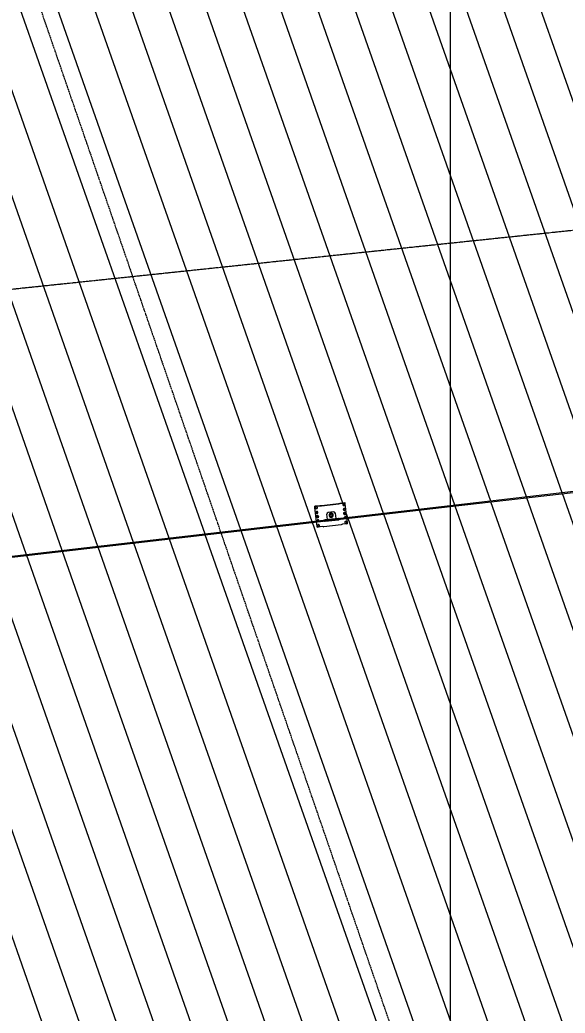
# Model space of a CAD drawing. Header units: millimetres. Extents: x -2479188 to -2300024, y 3874558 to 4053369.
# Drawn here: x -2347627 to -2342448, y 3971974 to 3981412 of the extents above; entities that cross this region are included whole.
import ezdxf

# ---------------------------------------------------------------- set-up
doc = ezdxf.new("R2010")
doc.units = ezdxf.units.MM
doc.linetypes.add('Grid Line', pattern=[21, 12, -3, 3, -3])
for name, color, linetype, lineweight in [('A-ANNO-DIMS', 211, 'Continuous', 5), ('A-ANNO-DIMS-200', 211, 'Continuous', 5), ('A-DETL', 90, 'Continuous', 18), ('A-ROOF-PATT', 132, 'Continuous', 5), ('Q-SPCQ', 91, 'Continuous', 5), ('S-GRID', 1, 'Continuous', 5)]:
    doc.layers.add(name, color=color, linetype=linetype, lineweight=lineweight)
doc.styles.add('Arial', font='arial.ttf', dxfattribs={"height": 500})
doc.dimstyles.new('2_5-Diagonal-_deg_-Decimal_O', dxfattribs={"dimscale": 304.8, "dimtxt": 510.1297, "dimasz": 0.984252, "dimexe": 0.656168, "dimexo": 0.0625, "dimgap": 0.984252, "dimtad": 1, "dimdec": 0, "dimzin": 0, "dimdsep": 46, "dimtxsty": 'Arial', "dimblk1": 'OBLIQUE', "dimblk2": 'OBLIQUE', "dimsah": 1, "dimcen": 0.09, "dimdle": 0.656168, "dimazin": 0, "dimtfac": 1, "dimtdec": 4, "dimtix": 1, "dimtmove": 0, "dimatfit": 3, "dimfxl": 3.28084, "dimfxlon": 1, "dimtvp": 1, "dimtfill": 1, "dimtolj": 1, "dimtzin": 0, "dimlwd": 15, "dimlwe": 15, "dimarcsym": 2})

# ---------------------------------------------------------------- blocks, each defined once
blk = doc.blocks.new('Static Line_Sayfa_Metal Deck_Pan Mount - Up to 15 _ pitch - Max 2 Users-1848369-GA - Part A 6m')
at = {"layer": 'Q-SPCQ'}
for p, q in [((-2339817, 3977225.8), (-2343541, 3976795.1)), ((-2343541, 3976787), (-2339817, 3977217.7)), ((-2344763.2, 3976794.5), (-2344598.6, 3976813.5)), ((-2344600.1, 3976813.4), (-2344761.7, 3976794.8)), ((-2344587.6, 3976817.4), (-2344599.2, 3976813.6)), ((-2344597.6, 3976813.7), (-2344586, 3976817.5)), ((-2344537.8, 3976823.4), (-2344587.5, 3976817.6)), ((-2344587.4, 3976817.5), (-2344537.8, 3976823.2)), ((-2344547.7, 3976822.1), (-2344586.7, 3976817.6)), ((-2344585.1, 3976817.7), (-2344547.7, 3976822)), ((-2344542.5, 3976810.2), (-2344542.5, 3976810.2)), ((-2344537.8, 3976823.2), (-2344537.8, 3976823.4)), ((-2344536.6, 3976813.2), (-2344537.8, 3976823.2)), ((-2344537.1, 3976815.4), (-2344537.1, 3976815.5)), ((-2344521.3, 3976680.4), (-2344536.6, 3976813.2)), ((-2343541, 3976795.1), (-2379056, 3972687.5)), ((-2379055.1, 3972679.6), (-2343541, 3976787)), ((-2344776.2, 3976795.8), (-2344825.9, 3976790.1)), ((-2344825.8, 3976789.9), (-2344776.2, 3976795.7)), ((-2344824.7, 3976779.9), (-2344825.8, 3976789.9)), ((-2344809.3, 3976646.2), (-2344824.6, 3976779.9)), ((-2344817.8, 3976774.4), (-2344817.7, 3976774.3)), ((-2344776.9, 3976795.6), (-2344815.9, 3976791.1)), ((-2344815.9, 3976791), (-2344778.4, 3976795.3)), ((-2344812.5, 3976729), (-2344812.5, 3976729)), ((-2344800.7, 3976780.3), (-2344800.8, 3976780.4)), ((-2344795.5, 3976734.9), (-2344795.5, 3976735)), ((-2344777.5, 3976795.4), (-2344764.2, 3976794.4)), ((-2344776.2, 3976795.7), (-2344776.2, 3976795.8)), ((-2344762.7, 3976794.7), (-2344776, 3976795.6)), ((-2344648.1, 3976737.4), (-2344697.7, 3976731.7)), ((-2344648, 3976737.3), (-2344697.7, 3976731.5)), ((-2344632.2, 3976727.4), (-2344632.2, 3976727.5)), ((-2344631.4, 3976724.1), (-2344625.8, 3976675)), ((-2344559.5, 3976804.3), (-2344559.5, 3976804.2)), ((-2344554.3, 3976758.9), (-2344554.2, 3976758.8)), ((-2344541.9, 3976728), (-2344546.4, 3976724.6)), ((-2344546.4, 3976724.6), (-2344545.7, 3976719)), ((-2344541.8, 3976727.7), (-2344546.3, 3976724.3)), ((-2344546.3, 3976724.3), (-2344545.6, 3976718.7)), ((-2344545.6, 3976718.7), (-2344540.5, 3976716.5)), ((-2344536.7, 3976725.7), (-2344541.9, 3976728)), ((-2344541.8, 3976727.7), (-2344541.9, 3976728)), ((-2344536.7, 3976725.4), (-2344541.8, 3976727.7)), ((-2344540.5, 3976716.5), (-2344536, 3976719.8)), ((-2344537.3, 3976764.8), (-2344537.3, 3976764.9)), ((-2344536, 3976719.8), (-2344536.7, 3976725.4)), ((-2344804.1, 3976601.3), (-2344808.9, 3976642.7)), ((-2344804.6, 3976694.7), (-2344800.1, 3976698.1)), ((-2344804, 3976689.1), (-2344804.6, 3976694.7)), ((-2344800, 3976697.9), (-2344804.5, 3976694.4)), ((-2344804.5, 3976694.4), (-2344803.9, 3976688.9)), ((-2344803.9, 3976688.9), (-2344798.8, 3976686.6)), ((-2344803.4, 3976649.6), (-2344803.2, 3976649.2)), ((-2344803.4, 3976649.6), (-2344803.4, 3976649.6)), ((-2344800, 3976697.9), (-2344800.1, 3976698.1)), ((-2344800.1, 3976698.1), (-2344795, 3976695.8)), ((-2344794.9, 3976695.5), (-2344800, 3976697.9)), ((-2344798.8, 3976686.6), (-2344794.3, 3976690)), ((-2344794.3, 3976690), (-2344794.9, 3976695.5)), ((-2344786.4, 3976655.6), (-2344786.4, 3976655.6)), ((-2344729.5, 3976659.9), (-2344733.7, 3976658.4)), ((-2344732.5, 3976648), (-2344728.1, 3976647.5)), ((-2344727.3, 3976660.4), (-2344729.5, 3976659.9)), ((-2344725.8, 3976647.5), (-2344728.1, 3976647.5)), ((-2344601.3, 3976675), (-2344727.3, 3976660.4)), ((-2344725.8, 3976647.5), (-2344599.8, 3976662.1)), ((-2344705.2, 3976665.8), (-2344710.9, 3976714.9)), ((-2344688.2, 3976698), (-2344688.1, 3976697.9)), ((-2344680.5, 3976700.6), (-2344680.3, 3976700.2)), ((-2344678.4, 3976700.8), (-2344678.3, 3976700.7)), ((-2344660, 3976707.2), (-2344660.1, 3976707.2)), ((-2344658.2, 3976708), (-2344658.3, 3976708.4)), ((-2344650.6, 3976711.1), (-2344650.7, 3976711.2)), ((-2344601.3, 3976675), (-2344599, 3976675)), ((-2344599.8, 3976662.1), (-2344597.6, 3976662.6)), ((-2344594.6, 3976674.4), (-2344599, 3976675)), ((-2344597.6, 3976662.6), (-2344593.4, 3976664.1)), ((-2344524.8, 3976623.5), (-2344562.3, 3976619.2)), ((-2344545.1, 3976679.5), (-2344545, 3976679.1)), ((-2344545.1, 3976679.5), (-2344545.1, 3976679.5)), ((-2344539.9, 3976634.1), (-2344539.9, 3976634.1)), ((-2344528.1, 3976685.4), (-2344528.2, 3976685.5)), ((-2344514.9, 3976624.8), (-2344524.1, 3976623.7)), ((-2344522.9, 3976640), (-2344522.9, 3976640.1)), ((-2344516, 3976634.6), (-2344520.8, 3976676)), ((-2344514.9, 3976624.8), (-2344516.1, 3976634.6)), ((-2344803, 3976591.5), (-2344804.1, 3976601.3)), ((-2344803.6, 3976599.2), (-2344803.6, 3976599.1)), ((-2344793.8, 3976592.5), (-2344803, 3976591.5)), ((-2344798.2, 3976604.3), (-2344798.2, 3976604.2)), ((-2344755.6, 3976596.9), (-2344793, 3976592.5)), ((-2344781.2, 3976610.2), (-2344781.2, 3976610.2)), ((-2344741.4, 3976596), (-2344754.6, 3976596.9)), ((-2344575.7, 3976615.1), (-2344740.4, 3976596)), ((-2344563.2, 3976619.1), (-2344574.8, 3976615.2))]:
    blk.add_line(p, q, dxfattribs=at)
at = {"layer": 'Q-SPCQ', "flags": 128}
for points in [[(-2344549.9, 3976798.3), (-2344549.6, 3976798.3), (-2344549.2, 3976798.4), (-2344548.9, 3976798.4), (-2344548.5, 3976798.5), (-2344548.2, 3976798.6), (-2344547.9, 3976798.8), (-2344547.5, 3976798.9), (-2344547.2, 3976799), (-2344546.9, 3976799.2), (-2344546.5, 3976799.4), (-2344546.2, 3976799.5), (-2344545.9, 3976799.7), (-2344545.6, 3976799.9), (-2344545.4, 3976800.2), (-2344545.1, 3976800.4), (-2344544.8, 3976800.6), (-2344544.6, 3976800.9), (-2344544.3, 3976801.2), (-2344544.1, 3976801.4), (-2344543.8, 3976801.7), (-2344543.6, 3976802), (-2344543.4, 3976802.3), (-2344543.2, 3976802.6), (-2344543.1, 3976802.9), (-2344542.9, 3976803.2), (-2344542.7, 3976803.6), (-2344542.6, 3976803.9), (-2344542.5, 3976804.2), (-2344542.4, 3976804.6), (-2344542.3, 3976804.9), (-2344542.2, 3976805.3), (-2344542.1, 3976805.6), (-2344542.1, 3976806), (-2344542, 3976806.3), (-2344542, 3976806.7), (-2344542, 3976807), (-2344542, 3976807.4), (-2344542, 3976807.8), (-2344542, 3976808.1), (-2344542.1, 3976808.5), (-2344542.1, 3976808.8), (-2344542.2, 3976809.2), (-2344542.3, 3976809.5), (-2344542.4, 3976809.9), (-2344542.5, 3976810.2)], [(-2344817.7, 3976774.3), (-2344817.6, 3976774), (-2344817.5, 3976773.7), (-2344817.3, 3976773.3), (-2344817.1, 3976773), (-2344817, 3976772.7), (-2344816.8, 3976772.4), (-2344816.6, 3976772.1), (-2344816.4, 3976771.8), (-2344816.1, 3976771.5), (-2344815.9, 3976771.3), (-2344815.6, 3976771), (-2344815.4, 3976770.8), (-2344815.1, 3976770.5), (-2344814.8, 3976770.3), (-2344814.6, 3976770.1), (-2344814.3, 3976769.9), (-2344814, 3976769.7), (-2344813.7, 3976769.5), (-2344813.3, 3976769.3), (-2344813, 3976769.2), (-2344812.7, 3976769), (-2344812.3, 3976768.9), (-2344812, 3976768.8), (-2344811.7, 3976768.7), (-2344811.3, 3976768.6), (-2344811, 3976768.5), (-2344810.6, 3976768.4), (-2344810.3, 3976768.4), (-2344809.9, 3976768.4), (-2344809.5, 3976768.3), (-2344809.2, 3976768.3), (-2344808.8, 3976768.3), (-2344808.5, 3976768.4), (-2344808.2, 3976768.4)], [(-2344812.5, 3976729), (-2344812.4, 3976728.6), (-2344812.2, 3976728.3), (-2344812.1, 3976728), (-2344811.9, 3976727.6), (-2344811.7, 3976727.3), (-2344811.6, 3976727), (-2344811.4, 3976726.7), (-2344811.1, 3976726.4), (-2344810.9, 3976726.2), (-2344810.7, 3976725.9), (-2344810.4, 3976725.6), (-2344810.2, 3976725.4), (-2344809.9, 3976725.1), (-2344809.6, 3976724.9), (-2344809.3, 3976724.7), (-2344809, 3976724.5), (-2344808.7, 3976724.3), (-2344808.4, 3976724.1), (-2344808.1, 3976723.9), (-2344807.8, 3976723.8), (-2344807.5, 3976723.6), (-2344807.1, 3976723.5), (-2344806.8, 3976723.4), (-2344806.4, 3976723.3), (-2344806.1, 3976723.2), (-2344805.7, 3976723.1), (-2344805.4, 3976723.1), (-2344805, 3976723), (-2344804.7, 3976723), (-2344804.3, 3976723), (-2344804, 3976722.9), (-2344803.6, 3976723), (-2344803.2, 3976723), (-2344803, 3976723)], [(-2344808.2, 3976768.4), (-2344807.9, 3976768.4), (-2344807.5, 3976768.5), (-2344807.1, 3976768.6), (-2344806.8, 3976768.7), (-2344806.5, 3976768.8), (-2344806.1, 3976768.9), (-2344805.8, 3976769), (-2344805.5, 3976769.2), (-2344805.1, 3976769.3), (-2344804.8, 3976769.5), (-2344804.5, 3976769.7), (-2344804.2, 3976769.9), (-2344803.9, 3976770.1), (-2344803.6, 3976770.3), (-2344803.3, 3976770.5), (-2344803.1, 3976770.8), (-2344802.8, 3976771), (-2344802.6, 3976771.3), (-2344802.3, 3976771.6), (-2344802.1, 3976771.8), (-2344801.9, 3976772.1), (-2344801.7, 3976772.4), (-2344801.5, 3976772.7), (-2344801.3, 3976773), (-2344801.2, 3976773.4), (-2344801, 3976773.7), (-2344800.9, 3976774), (-2344800.7, 3976774.4), (-2344800.6, 3976774.7), (-2344800.5, 3976775), (-2344800.4, 3976775.4), (-2344800.4, 3976775.7), (-2344800.3, 3976776.1), (-2344800.3, 3976776.5), (-2344800.3, 3976776.8), (-2344800.2, 3976777.2), (-2344800.2, 3976777.5), (-2344800.3, 3976777.9), (-2344800.3, 3976778.3), (-2344800.3, 3976778.6), (-2344800.4, 3976779), (-2344800.5, 3976779.3), (-2344800.6, 3976779.7), (-2344800.7, 3976780), (-2344800.7, 3976780.3)], [(-2344803, 3976723), (-2344802.6, 3976723.1), (-2344802.3, 3976723.1), (-2344801.9, 3976723.2), (-2344801.6, 3976723.3), (-2344801.2, 3976723.4), (-2344800.9, 3976723.5), (-2344800.6, 3976723.6), (-2344800.2, 3976723.8), (-2344799.9, 3976723.9), (-2344799.6, 3976724.1), (-2344799.3, 3976724.3), (-2344799, 3976724.5), (-2344798.7, 3976724.7), (-2344798.4, 3976724.9), (-2344798.1, 3976725.1), (-2344797.9, 3976725.4), (-2344797.6, 3976725.6), (-2344797.4, 3976725.9), (-2344797.1, 3976726.2), (-2344796.9, 3976726.5), (-2344796.7, 3976726.7), (-2344796.5, 3976727), (-2344796.3, 3976727.3), (-2344796.1, 3976727.7), (-2344795.9, 3976728), (-2344795.8, 3976728.3), (-2344795.6, 3976728.6), (-2344795.5, 3976729), (-2344795.4, 3976729.3), (-2344795.3, 3976729.7), (-2344795.2, 3976730), (-2344795.2, 3976730.4), (-2344795.1, 3976730.7), (-2344795.1, 3976731.1), (-2344795, 3976731.4), (-2344795, 3976731.8), (-2344795, 3976732.2), (-2344795, 3976732.5), (-2344795.1, 3976732.9), (-2344795.1, 3976733.2), (-2344795.2, 3976733.6), (-2344795.2, 3976733.9), (-2344795.3, 3976734.3), (-2344795.4, 3976734.6), (-2344795.5, 3976734.9)], [(-2344559.5, 3976804.2), (-2344559.3, 3976803.9), (-2344559.2, 3976803.5), (-2344559.1, 3976803.2), (-2344558.9, 3976802.9), (-2344558.7, 3976802.6), (-2344558.5, 3976802.3), (-2344558.3, 3976802), (-2344558.1, 3976801.7), (-2344557.9, 3976801.4), (-2344557.6, 3976801.1), (-2344557.4, 3976800.9), (-2344557.1, 3976800.6), (-2344556.9, 3976800.4), (-2344556.6, 3976800.2), (-2344556.3, 3976799.9), (-2344556, 3976799.7), (-2344555.7, 3976799.5), (-2344555.4, 3976799.4), (-2344555.1, 3976799.2), (-2344554.8, 3976799), (-2344554.4, 3976798.9), (-2344554.1, 3976798.7), (-2344553.7, 3976798.6), (-2344553.4, 3976798.5), (-2344553.1, 3976798.4), (-2344552.7, 3976798.4), (-2344552.3, 3976798.3), (-2344552, 3976798.3), (-2344551.6, 3976798.2), (-2344551.3, 3976798.2), (-2344550.9, 3976798.2), (-2344550.6, 3976798.2), (-2344550.2, 3976798.2), (-2344549.9, 3976798.3)], [(-2344554.2, 3976758.8), (-2344554.1, 3976758.5), (-2344554, 3976758.2), (-2344553.8, 3976757.8), (-2344553.7, 3976757.5), (-2344553.5, 3976757.2), (-2344553.3, 3976756.9), (-2344553.1, 3976756.6), (-2344552.9, 3976756.3), (-2344552.7, 3976756), (-2344552.4, 3976755.8), (-2344552.2, 3976755.5), (-2344551.9, 3976755.2), (-2344551.6, 3976755), (-2344551.4, 3976754.8), (-2344551.1, 3976754.6), (-2344550.8, 3976754.3), (-2344550.5, 3976754.2), (-2344550.2, 3976754), (-2344549.9, 3976753.8), (-2344549.5, 3976753.6), (-2344549.2, 3976753.5), (-2344548.9, 3976753.4), (-2344548.5, 3976753.3), (-2344548.2, 3976753.1), (-2344547.8, 3976753.1), (-2344547.5, 3976753), (-2344547.1, 3976752.9), (-2344546.8, 3976752.9), (-2344546.4, 3976752.8), (-2344546.1, 3976752.8), (-2344545.7, 3976752.8), (-2344545.3, 3976752.8), (-2344545, 3976752.9), (-2344544.7, 3976752.9)], [(-2344544.7, 3976752.9), (-2344544.4, 3976752.9), (-2344544, 3976753), (-2344543.7, 3976753.1), (-2344543.3, 3976753.2), (-2344543, 3976753.3), (-2344542.6, 3976753.4), (-2344542.3, 3976753.5), (-2344542, 3976753.7), (-2344541.6, 3976753.8), (-2344541.3, 3976754), (-2344541, 3976754.2), (-2344540.7, 3976754.4), (-2344540.4, 3976754.6), (-2344540.1, 3976754.8), (-2344539.9, 3976755), (-2344539.6, 3976755.3), (-2344539.3, 3976755.5), (-2344539.1, 3976755.8), (-2344538.9, 3976756), (-2344538.6, 3976756.3), (-2344538.4, 3976756.6), (-2344538.2, 3976756.9), (-2344538, 3976757.2), (-2344537.8, 3976757.5), (-2344537.7, 3976757.8), (-2344537.5, 3976758.2), (-2344537.4, 3976758.5), (-2344537.3, 3976758.8), (-2344537.1, 3976759.2), (-2344537.1, 3976759.5), (-2344537, 3976759.9), (-2344536.9, 3976760.2), (-2344536.8, 3976760.6), (-2344536.8, 3976760.9), (-2344536.8, 3976761.3), (-2344536.8, 3976761.7), (-2344536.8, 3976762), (-2344536.8, 3976762.4), (-2344536.8, 3976762.7), (-2344536.9, 3976763.1), (-2344536.9, 3976763.5), (-2344537, 3976763.8), (-2344537.1, 3976764.2), (-2344537.2, 3976764.5), (-2344537.3, 3976764.8)], [(-2344786, 3976651), (-2344786, 3976651.3), (-2344785.9, 3976651.7), (-2344785.9, 3976652.1), (-2344785.9, 3976652.4), (-2344785.9, 3976652.8), (-2344785.9, 3976653.1), (-2344785.9, 3976653.5), (-2344786, 3976653.9), (-2344786, 3976654.2), (-2344786.1, 3976654.6), (-2344786.2, 3976654.9), (-2344786.3, 3976655.3), (-2344786.4, 3976655.6)], [(-2344680.3, 3976700.2), (-2344680.2, 3976699.8), (-2344680, 3976699.4), (-2344679.8, 3976698.9), (-2344679.6, 3976698.5), (-2344679.3, 3976698.1), (-2344679.1, 3976697.7), (-2344678.8, 3976697.3), (-2344678.5, 3976696.9), (-2344678.2, 3976696.6), (-2344677.9, 3976696.2), (-2344677.6, 3976695.9), (-2344677.3, 3976695.6), (-2344676.9, 3976695.2), (-2344676.6, 3976694.9), (-2344676.2, 3976694.7), (-2344675.8, 3976694.4), (-2344675.4, 3976694.1), (-2344675, 3976693.9), (-2344674.6, 3976693.7), (-2344674.2, 3976693.5), (-2344673.7, 3976693.3), (-2344673.3, 3976693.1), (-2344672.9, 3976693), (-2344672.4, 3976692.8), (-2344672, 3976692.7), (-2344671.5, 3976692.6), (-2344671, 3976692.5), (-2344670.6, 3976692.5), (-2344670.1, 3976692.4), (-2344669.6, 3976692.4), (-2344669.2, 3976692.4), (-2344668.7, 3976692.4), (-2344668.2, 3976692.4), (-2344667.9, 3976692.5)], [(-2344678.3, 3976700.7), (-2344678.2, 3976700.4), (-2344678.1, 3976700), (-2344677.9, 3976699.7), (-2344677.7, 3976699.3), (-2344677.5, 3976699), (-2344677.3, 3976698.7), (-2344677.1, 3976698.3), (-2344676.9, 3976698), (-2344676.6, 3976697.7), (-2344676.4, 3976697.4), (-2344676.1, 3976697.2), (-2344675.8, 3976696.9), (-2344675.5, 3976696.6), (-2344675.2, 3976696.4), (-2344674.9, 3976696.1), (-2344674.6, 3976695.9), (-2344674.3, 3976695.7), (-2344673.9, 3976695.5), (-2344673.6, 3976695.3), (-2344673.2, 3976695.2), (-2344672.9, 3976695), (-2344672.5, 3976694.9), (-2344672.2, 3976694.7), (-2344671.8, 3976694.6), (-2344671.4, 3976694.5), (-2344671, 3976694.4), (-2344670.7, 3976694.4), (-2344670.3, 3976694.3), (-2344669.9, 3976694.3), (-2344669.5, 3976694.3), (-2344669.1, 3976694.3), (-2344668.7, 3976694.3), (-2344668.3, 3976694.3), (-2344668.1, 3976694.3)], [(-2344668.1, 3976694.3), (-2344667.7, 3976694.4), (-2344667.3, 3976694.4), (-2344666.9, 3976694.5), (-2344666.6, 3976694.6), (-2344666.2, 3976694.7), (-2344665.8, 3976694.9), (-2344665.5, 3976695), (-2344665.1, 3976695.2), (-2344664.8, 3976695.3), (-2344664.4, 3976695.5), (-2344664.1, 3976695.7), (-2344663.8, 3976695.9), (-2344663.4, 3976696.1), (-2344663.1, 3976696.4), (-2344662.8, 3976696.6), (-2344662.5, 3976696.9), (-2344662.3, 3976697.2), (-2344662, 3976697.4), (-2344661.7, 3976697.7), (-2344661.5, 3976698), (-2344661.3, 3976698.4), (-2344661.1, 3976698.7), (-2344660.9, 3976699), (-2344660.7, 3976699.3), (-2344660.5, 3976699.7), (-2344660.3, 3976700), (-2344660.2, 3976700.4), (-2344660, 3976700.8), (-2344659.9, 3976701.1), (-2344659.8, 3976701.5), (-2344659.7, 3976701.9), (-2344659.6, 3976702.3), (-2344659.6, 3976702.6), (-2344659.5, 3976703), (-2344659.5, 3976703.4), (-2344659.5, 3976703.8), (-2344659.5, 3976704.2), (-2344659.5, 3976704.6), (-2344659.5, 3976705), (-2344659.6, 3976705.4), (-2344659.7, 3976705.7), (-2344659.7, 3976706.1), (-2344659.8, 3976706.5), (-2344659.9, 3976706.9), (-2344660, 3976707.2)], [(-2344667.9, 3976692.5), (-2344667.4, 3976692.5), (-2344667, 3976692.6), (-2344666.5, 3976692.7), (-2344666.1, 3976692.8), (-2344665.6, 3976693), (-2344665.2, 3976693.1), (-2344664.7, 3976693.3), (-2344664.3, 3976693.5), (-2344663.9, 3976693.7), (-2344663.5, 3976693.9), (-2344663.1, 3976694.1), (-2344662.7, 3976694.4), (-2344662.3, 3976694.7), (-2344661.9, 3976695), (-2344661.5, 3976695.3), (-2344661.2, 3976695.6), (-2344660.9, 3976695.9), (-2344660.5, 3976696.2), (-2344660.2, 3976696.6), (-2344659.9, 3976697), (-2344659.7, 3976697.3), (-2344659.4, 3976697.7), (-2344659.1, 3976698.1), (-2344658.9, 3976698.5), (-2344658.7, 3976699), (-2344658.5, 3976699.4), (-2344658.3, 3976699.8), (-2344658.2, 3976700.3), (-2344658, 3976700.7), (-2344657.9, 3976701.2), (-2344657.8, 3976701.6), (-2344657.7, 3976702.1), (-2344657.6, 3976702.5), (-2344657.5, 3976703), (-2344657.5, 3976703.5), (-2344657.5, 3976703.9), (-2344657.5, 3976704.4), (-2344657.5, 3976704.9), (-2344657.6, 3976705.3), (-2344657.6, 3976705.8), (-2344657.7, 3976706.3), (-2344657.8, 3976706.7), (-2344657.9, 3976707.2), (-2344658, 3976707.6), (-2344658.2, 3976708)], [(-2344539.9, 3976634.1), (-2344539.8, 3976633.7), (-2344539.6, 3976633.4), (-2344539.5, 3976633.1), (-2344539.3, 3976632.8), (-2344539.1, 3976632.4), (-2344538.9, 3976632.1), (-2344538.7, 3976631.8), (-2344538.5, 3976631.6), (-2344538.3, 3976631.3), (-2344538.1, 3976631), (-2344537.8, 3976630.7), (-2344537.6, 3976630.5), (-2344537.3, 3976630.3), (-2344537, 3976630), (-2344536.7, 3976629.8), (-2344536.4, 3976629.6), (-2344536.1, 3976629.4), (-2344535.8, 3976629.2), (-2344535.5, 3976629), (-2344535.2, 3976628.9), (-2344534.8, 3976628.7), (-2344534.5, 3976628.6), (-2344534.2, 3976628.5), (-2344533.8, 3976628.4), (-2344533.5, 3976628.3), (-2344533.1, 3976628.2), (-2344532.8, 3976628.2), (-2344532.4, 3976628.1), (-2344532.1, 3976628.1), (-2344531.7, 3976628.1), (-2344531.3, 3976628.1), (-2344531, 3976628.1), (-2344530.6, 3976628.1), (-2344530.4, 3976628.1)], [(-2344530.4, 3976628.1), (-2344530, 3976628.2), (-2344529.7, 3976628.2), (-2344529.3, 3976628.3), (-2344529, 3976628.4), (-2344528.6, 3976628.5), (-2344528.3, 3976628.6), (-2344527.9, 3976628.8), (-2344527.6, 3976628.9), (-2344527.3, 3976629.1), (-2344527, 3976629.2), (-2344526.7, 3976629.4), (-2344526.4, 3976629.6), (-2344526.1, 3976629.8), (-2344525.8, 3976630), (-2344525.5, 3976630.3), (-2344525.2, 3976630.5), (-2344525, 3976630.8), (-2344524.7, 3976631), (-2344524.5, 3976631.3), (-2344524.3, 3976631.6), (-2344524.1, 3976631.9), (-2344523.9, 3976632.2), (-2344523.7, 3976632.5), (-2344523.5, 3976632.8), (-2344523.3, 3976633.1), (-2344523.2, 3976633.4), (-2344523, 3976633.8), (-2344522.9, 3976634.1), (-2344522.8, 3976634.4), (-2344522.7, 3976634.8), (-2344522.6, 3976635.1), (-2344522.5, 3976635.5), (-2344522.5, 3976635.8), (-2344522.4, 3976636.2), (-2344522.4, 3976636.6), (-2344522.4, 3976636.9), (-2344522.4, 3976637.3), (-2344522.4, 3976637.6), (-2344522.5, 3976638), (-2344522.5, 3976638.3), (-2344522.6, 3976638.7), (-2344522.6, 3976639.1), (-2344522.7, 3976639.4), (-2344522.8, 3976639.8), (-2344522.9, 3976640)], [(-2344527.8, 3976680.9), (-2344527.7, 3976681.2), (-2344527.7, 3976681.6), (-2344527.6, 3976681.9), (-2344527.6, 3976682.3), (-2344527.6, 3976682.7), (-2344527.6, 3976683), (-2344527.7, 3976683.4), (-2344527.7, 3976683.7), (-2344527.8, 3976684.1), (-2344527.8, 3976684.4), (-2344527.9, 3976684.8), (-2344528, 3976685.1), (-2344528.1, 3976685.4)], [(-2344798.2, 3976604.2), (-2344798, 3976603.9), (-2344797.9, 3976603.5), (-2344797.7, 3976603.2), (-2344797.6, 3976602.9), (-2344797.4, 3976602.6), (-2344797.2, 3976602.3), (-2344797, 3976602), (-2344796.8, 3976601.7), (-2344796.6, 3976601.4), (-2344796.3, 3976601.1), (-2344796.1, 3976600.9), (-2344795.8, 3976600.6), (-2344795.5, 3976600.4), (-2344795.3, 3976600.2), (-2344795, 3976599.9), (-2344794.7, 3976599.7), (-2344794.4, 3976599.5), (-2344794.1, 3976599.3), (-2344793.8, 3976599.2), (-2344793.4, 3976599), (-2344793.1, 3976598.9), (-2344792.8, 3976598.7), (-2344792.4, 3976598.6), (-2344792.1, 3976598.5), (-2344791.7, 3976598.4), (-2344791.4, 3976598.4), (-2344791, 3976598.3), (-2344790.7, 3976598.3), (-2344790.3, 3976598.2), (-2344790, 3976598.2), (-2344789.6, 3976598.2), (-2344789.2, 3976598.2), (-2344788.9, 3976598.2), (-2344788.6, 3976598.3)], [(-2344788.6, 3976598.3), (-2344788.3, 3976598.3), (-2344787.9, 3976598.4), (-2344787.6, 3976598.4), (-2344787.2, 3976598.5), (-2344786.9, 3976598.6), (-2344786.5, 3976598.8), (-2344786.2, 3976598.9), (-2344785.9, 3976599), (-2344785.6, 3976599.2), (-2344785.2, 3976599.4), (-2344784.9, 3976599.5), (-2344784.6, 3976599.7), (-2344784.3, 3976599.9), (-2344784, 3976600.2), (-2344783.8, 3976600.4), (-2344783.5, 3976600.6), (-2344783.2, 3976600.9), (-2344783, 3976601.2), (-2344782.8, 3976601.4), (-2344782.5, 3976601.7), (-2344782.3, 3976602), (-2344782.1, 3976602.3), (-2344781.9, 3976602.6), (-2344781.8, 3976602.9), (-2344781.6, 3976603.2), (-2344781.4, 3976603.6), (-2344781.3, 3976603.9), (-2344781.2, 3976604.2), (-2344781.1, 3976604.6), (-2344781, 3976604.9), (-2344780.9, 3976605.3), (-2344780.8, 3976605.6), (-2344780.7, 3976606), (-2344780.7, 3976606.3), (-2344780.7, 3976606.7), (-2344780.7, 3976607), (-2344780.7, 3976607.4), (-2344780.7, 3976607.8), (-2344780.7, 3976608.1), (-2344780.8, 3976608.5), (-2344780.8, 3976608.8), (-2344780.9, 3976609.2), (-2344781, 3976609.5), (-2344781.1, 3976609.9), (-2344781.2, 3976610.2)]]:
    blk.add_lwpolyline(points, dxfattribs=at)
at = {"layer": 'Q-SPCQ'}
for centre, major_axis, ratio, start_param, end_param in [((-2344600.1, 3976813.5), (0.993, 0.114), 0.051038, 4.723987, 6.042624), ((-2344598.6, 3976813.6), (0.993, 0.114), 0.051038, 4.723987, 6.042624), ((-2344586.6, 3976817.5), (0.993, 0.114), 0.051038, 1.582394, 1.802167), ((-2344585.1, 3976817.6), (0.993, 0.114), 0.051038, 1.582394, 2.901031), ((-2344551, 3976807.3), (8.49, 2.98), 0.99863, 1.347635, 3.44203), ((-2344551, 3976807.3), (8.49, 2.98), 0.99863, 5.536425, 7.63082), ((-2344546.6, 3976812.2), (9.43, 3.32), 0.99863, 0.038638, 1.347635), ((-2344546.5, 3976812.1), (9.43, 3.32), 0.99863, 6.060024, 7.63082), ((-2344814.7, 3976781.1), (9.43, 3.32), 0.99863, 1.347635, 2.918431), ((-2344814.7, 3976781), (9.43, 3.32), 0.99863, 1.347635, 2.918431), ((-2344809.3, 3976777.4), (8.49, 2.98), 0.99863, 1.347635, 3.141593), ((-2344809.3, 3976777.4), (8.49, 2.98), 0.99863, 3.502719, 4.489228), ((-2344804, 3976732), (8.49, 2.98), 0.99863, 1.347635, 3.141593), ((-2344804, 3976732), (8.49, 2.98), 0.99863, 3.502719, 4.489228), ((-2344809.3, 3976777.4), (8.49, 2.98), 0.99863, 0.300437, 1.347635), ((-2344809.3, 3976777.4), (8.49, 2.98), 0.99863, 4.489228, 5.408181), ((-2344804, 3976732), (8.49, 2.98), 0.99863, 0.300437, 1.347635), ((-2344804, 3976732), (8.49, 2.98), 0.99863, 4.489228, 5.408181), ((-2344809.3, 3976777.4), (8.49, 2.98), 0.99863, 5.536425, 6.283185), ((-2344804, 3976732), (8.49, 2.98), 0.99863, 5.536425, 6.283185), ((-2344778.4, 3976795.2), (0.993, 0.114), 0.051038, 0.263758, 1.582394), ((-2344776.9, 3976795.5), (0.993, 0.114), 0.051038, 0.263758, 1.582394), ((-2344763.2, 3976794.5), (0.993, 0.114), 0.051038, 3.40535, 4.723987), ((-2344761.7, 3976794.8), (0.993, 0.114), 0.051038, 3.40535, 4.723987), ((-2344696, 3976716.8), (14.2, 5), 0.99863, 1.347635, 2.918431), ((-2344696, 3976716.6), (14.2, 5), 0.99863, 1.347635, 2.918431), ((-2344669.4, 3976704.6), (18.8, 6.6), 0.99863, 1.347635, 3.70383), ((-2344669.4, 3976704.5), (18.8, 6.6), 0.99863, 1.347635, 4.489228), ((-2344669.4, 3976704.5), (11.1, 3.9), 0.99863, 1.347635, 4.489228), ((-2344669.4, 3976704.6), (18.8, 6.6), 0.99863, 6.060024, 7.63082), ((-2344669.4, 3976704.5), (18.8, 6.6), 0.99863, 4.489228, 7.63082), ((-2344669.4, 3976704.5), (11.1, 3.9), 0.99863, 4.489228, 7.63082), ((-2344646.4, 3976722.5), (14.2, 5), 0.99863, 0.038638, 1.347635), ((-2344646.3, 3976722.4), (14.2, 5), 0.99863, 6.060024, 7.63082), ((-2344646.4, 3976722.5), (14.2, 5), 0.99863, 6.060024, 6.283185), ((-2344551, 3976807.3), (8.49, 2.98), 0.99863, 3.541054, 4.489228), ((-2344545.8, 3976761.9), (8.49, 2.98), 0.99863, 1.347635, 3.44203), ((-2344541.2, 3976722.2), (10.4, 3.6), 0.99863, 1.347635, 4.489228), ((-2344545.8, 3976761.9), (8.49, 2.98), 0.99863, 3.541054, 4.489228), ((-2344551, 3976807.3), (8.49, 2.98), 0.99863, 4.489228, 5.459951), ((-2344545.8, 3976761.9), (8.49, 2.98), 0.99863, 5.536425, 7.63082), ((-2344545.8, 3976761.9), (8.49, 2.98), 0.99863, 4.489228, 5.408181), ((-2344541.2, 3976722.2), (10.4, 3.6), 0.99863, 4.489228, 7.63082), ((-2344799.5, 3976692.3), (10.4, 3.6), 0.99863, 1.347635, 4.489228), ((-2344794.9, 3976652.6), (8.49, 2.98), 0.99863, 1.347635, 3.44203), ((-2344799.5, 3976692.3), (10.4, 3.6), 0.99863, 4.489228, 7.63082), ((-2344794.9, 3976652.6), (8.49, 2.98), 0.99863, 5.607338, 7.63082), ((-2344733.1, 3976653.2), (-0.6, 5.18), 0.011583, 0.002734, 1.148216), ((-2344733.1, 3976653.2), (-0.6, 5.18), 0.011583, 4.675347, 6.283185), ((-2344733.1, 3976653.2), (-0.6, 5.18), 0.011583, 3.141593, 4.661325), ((-2344733.1, 3976653.2), (-0.6, 5.18), 0.011583, 1.972865, 3.138859), ((-2344705.1, 3976665.6), (-0.46, 3.97), 0.011583, 1.519733, 2.56693), ((-2344625.7, 3976674.8), (-0.46, 3.97), 0.011583, 1.519733, 2.56693), ((-2344594, 3976669.3), (-0.6, 5.18), 0.011583, 4.675347, 6.280452), ((-2344594, 3976669.3), (-0.6, 5.18), 0.011583, 0, 0.472535), ((-2344594, 3976669.3), (-0.6, 5.18), 0.011583, 3.144326, 4.661325), ((-2344594, 3976669.3), (-0.6, 5.18), 0.011583, 1.973333, 3.141593), ((-2344536.6, 3976682.5), (8.49, 2.98), 0.99863, 1.347635, 3.141593), ((-2344531.4, 3976637.1), (8.49, 2.98), 0.99863, 1.347635, 3.141593), ((-2344531.4, 3976637.1), (8.49, 2.98), 0.99863, 3.502719, 4.489228), ((-2344536.6, 3976682.5), (8.49, 2.98), 0.99863, 0.300437, 1.347635), ((-2344531.4, 3976637.1), (8.49, 2.98), 0.99863, 0.300437, 1.347635), ((-2344531.4, 3976637.1), (8.49, 2.98), 0.99863, 4.489228, 5.408181), ((-2344536.6, 3976682.5), (8.49, 2.98), 0.99863, 5.606027, 6.283185), ((-2344526, 3976633.5), (9.43, 3.32), 0.99863, 4.489228, 6.060024), ((-2344531.4, 3976637.1), (8.49, 2.98), 0.99863, 5.536425, 6.283185), ((-2344526, 3976633.6), (9.43, 3.32), 0.99863, 4.751027, 6.060024), ((-2344794.2, 3976602.5), (9.43, 3.32), 0.99863, 2.918431, 4.489228), ((-2344789.7, 3976607.3), (8.49, 2.98), 0.99863, 1.347635, 3.44203), ((-2344794.2, 3976602.6), (9.43, 3.32), 0.99863, 3.965629, 4.227428), ((-2344789.7, 3976607.3), (8.49, 2.98), 0.99863, 3.502719, 4.489228), ((-2344789.7, 3976607.3), (8.49, 2.98), 0.99863, 5.536425, 7.63082), ((-2344789.7, 3976607.3), (8.49, 2.98), 0.99863, 4.489228, 5.459951), ((-2344755.6, 3976596.8), (0.993, 0.114), 0.051038, 0.263758, 1.582394), ((-2344740.4, 3976596.1), (0.993, 0.114), 0.051038, 3.40535, 4.723987), ((-2344575.7, 3976615.1), (0.993, 0.114), 0.051038, 4.723987, 6.042624), ((-2344562.2, 3976619.2), (0.993, 0.114), 0.051038, 1.582394, 2.901031)]:
    blk.add_ellipse(centre, major_axis=major_axis, ratio=ratio, start_param=start_param, end_param=end_param, dxfattribs=at)
for points in [[(-2344545.7, 3976719), (-2344545.8, 3976719.9), (-2344546, 3976721.7), (-2344546.2, 3976723.6), (-2344546.3, 3976724.5)], [(-2344541.9, 3976728), (-2344541, 3976727.6), (-2344539.3, 3976726.8), (-2344537.6, 3976726), (-2344536.7, 3976725.6)], [(-2344804.6, 3976694.7), (-2344804.5, 3976693.7), (-2344804.3, 3976691.9), (-2344804.1, 3976690), (-2344804, 3976689.1)], [(-2344795, 3976695.8), (-2344795.8, 3976696.2), (-2344797.6, 3976696.9), (-2344799.3, 3976697.7), (-2344800.1, 3976698.1)]]:
    blk.add_open_spline(points, degree=3, dxfattribs=at)
blk = doc.blocks.new('DIMBLOCK1-GA - Part A 6m')
at = {"layer": 'A-ANNO-DIMS-200', "lineweight": 15}
for p, q in [((-2349275, 4050158.5), (-2349545.1, 4051121.4)), ((-2349275, 4050158.5), (-2349171.1, 4050343.4)), ((-2349275, 4050158.5), (-2349378.9, 4049973.6)), ((-2349275, 4050158.5), (-2349275, 4050158.5)), ((-2349275, 4050158.5), (-2349221, 4049965.9)), ((-2359400.9, 4046998.1), (-2359726.5, 4047943.6)), ((-2359400.9, 4046998.1), (-2359307.9, 4047188.7)), ((-2359400.9, 4046998.1), (-2359493.9, 4046807.4)), ((-2359400.9, 4046998.1), (-2359335.8, 4046809))]:
    blk.add_line(p, q, dxfattribs=at)
for start, end in [(105.604575, 109.06324), (105.667407, 109.000407)]:
    blk.add_arc((-2300023.8, 3874558.4), 182376.2, start, end, dxfattribs=at)
at = {"layer": 'A-ANNO-DIMS-200', "color": 0, "lineweight": 15, "insert": (-2355422.9, 4049314.8), "char_height": 500, "width": 1958.898, "attachment_point": 1, "rotation": 17.33391, "line_spacing_factor": 0.941778, "style": 'Arial', "bg_fill": 3, "box_fill_scale": 1.25, "bg_fill_color": 256, "bg_fill_true_color": 13158600, "bg_fill_transparency": 0}
blk.add_mtext('3.33°', dxfattribs=at)
blk = doc.blocks.new('_Oblique')
at = {"color": 0, "linetype": 'ByBlock', "lineweight": -2}
blk.add_line((-0.5, -0.5), (0.5, 0.5), dxfattribs=at)

msp = doc.modelspace()

# ---------------------------------------------------------------- hatches: boundary and pattern name
at = {"layer": 'A-ROOF-PATT'}
h = msp.add_hatch(dxfattribs=at)
h.set_pattern_fill('FP_1', color=256, style=0, pattern_type=2)
h.set_pattern_definition([(109.367, (-4018.33, 11431.97), (-314.1568, -110.428734), [])])
h.paths.add_polyline_path([(-2379210.5, 3972669.7), (-2379200.7, 3972672.3), (-2379210.5, 3972757), (-2379210.5, 3972672.3)])
h.paths.add_polyline_path([(-2395153, 3967433.9), (-2339817, 3967433.9), (-2339817, 3977217.7), (-2344520.5, 3976673.7), (-2344516, 3976624.7), (-2344563.3, 3976619.1), (-2344575, 3976616.9), (-2344575.7, 3976615.1), (-2344741.4, 3976596.7), (-2344741.4, 3976596), (-2344777.5, 3976594.3), (-2344803.1, 3976592.7), (-2344808.6, 3976640.4), (-2350252.4, 3976010.8), (-2350247.9, 3975961.7), (-2350295.1, 3975956.1), (-2350306.8, 3975954), (-2350307.6, 3975952.2), (-2350473.2, 3975933.8), (-2350473.2, 3975933), (-2350509.3, 3975931.4), (-2350535, 3975929.8), (-2350540.5, 3975977.5), (-2355984.2, 3975347.9), (-2355979.7, 3975298.8), (-2356026.9, 3975293.2), (-2356038.6, 3975291), (-2356039.4, 3975289.2), (-2356205, 3975270.8), (-2356206.1, 3975270.2), (-2356227.8, 3975270), (-2356266.8, 3975266.8), (-2356272.3, 3975314.6), (-2361716, 3974685), (-2361711.5, 3974635.9), (-2361758.8, 3974630.3), (-2361770.5, 3974628.1), (-2361771.2, 3974626.3), (-2361936.9, 3974607.9), (-2361936.9, 3974607.2), (-2361973, 3974605.6), (-2361998.6, 3974603.9), (-2362004.1, 3974651.7), (-2367447.9, 3974022), (-2367443.4, 3973973), (-2367490.6, 3973967.4), (-2367502.3, 3973965.2), (-2367503.1, 3973963.4), (-2367668.7, 3973945), (-2367668.7, 3973944.3), (-2367704.8, 3973942.6), (-2367730.5, 3973941), (-2367736, 3973988.7), (-2373179.7, 3973359.1), (-2373175.2, 3973310.1), (-2373222.4, 3973304.4), (-2373234.1, 3973302.3), (-2373234.9, 3973300.5), (-2373400.5, 3973282.1), (-2373400.5, 3973281.4), (-2373436.6, 3973279.7), (-2373462.3, 3973278.1), (-2373467.8, 3973325.8), (-2378911.5, 3972696.2), (-2378907, 3972647.1), (-2378954.3, 3972641.5), (-2378966, 3972639.4), (-2378966.7, 3972637.6), (-2379132.4, 3972619.1), (-2379133.4, 3972618.5), (-2379155.1, 3972618.3), (-2379194.1, 3972615.1), (-2379200, 3972662.9), (-2384512.7, 3972048.3), (-2384502.4, 3971953.6), (-2385050.7, 3971890.3), (-2385081.1, 3972155.2), (-2384532.8, 3972218.5), (-2384513.5, 3972057.3), (-2379210.5, 3972669.7), (-2379210.5, 3972757), (-2379215.7, 3972812.5), (-2379167.1, 3972817.7), (-2379155, 3972815.1), (-2379154.2, 3972816.9), (-2378988.6, 3972835.5), (-2378988.6, 3972836.1), (-2378966.7, 3972841.3), (-2378928.6, 3972844.4), (-2378912.5, 3972704.1), (-2373468.7, 3973333.7), (-2373483.8, 3973475.4), (-2373435.3, 3973480.7), (-2373423.2, 3973478), (-2373422.4, 3973479.9), (-2373256.8, 3973498.4), (-2373256.8, 3973499.1), (-2373234.9, 3973504.2), (-2373196.8, 3973507.4), (-2373180.6, 3973367.1), (-2367736.9, 3973996.7), (-2367752, 3974138.4), (-2367703.5, 3974143.6), (-2367691.3, 3974140.9), (-2367690.6, 3974142.8), (-2367524.9, 3974161.3), (-2367524.9, 3974162), (-2367503.1, 3974167.1), (-2367465, 3974170.3), (-2367448.8, 3974030), (-2362005, 3974659.6), (-2362020.2, 3974801.3), (-2361971.6, 3974806.5), (-2361959.5, 3974803.9), (-2361958.7, 3974805.7), (-2361793.1, 3974824.2), (-2361793.1, 3974824.9), (-2361771.2, 3974830.1), (-2361733.1, 3974833.2), (-2361717, 3974692.9), (-2356273.2, 3975322.5), (-2356288.3, 3975464.2), (-2356239.8, 3975469.4), (-2356227.7, 3975466.8), (-2356226.9, 3975468.6), (-2356061.3, 3975487.2), (-2356061.3, 3975487.8), (-2356039.4, 3975493), (-2356001.3, 3975496.1), (-2355985.1, 3975355.8), (-2350541.4, 3975985.4), (-2350556.5, 3976127.1), (-2350507.9, 3976132.3), (-2350495.8, 3976129.7), (-2350495.1, 3976131.6), (-2350329.4, 3976150.1), (-2350329.4, 3976150.7), (-2350307.6, 3976155.9), (-2350269.5, 3976159.1), (-2350253.3, 3976018.8), (-2344809.5, 3976648.4), (-2344824.6, 3976790), (-2344776.1, 3976795.3), (-2344764, 3976792.6), (-2344763.2, 3976794.5), (-2344597.6, 3976813), (-2344597.6, 3976813.7), (-2344575.7, 3976818.8), (-2344537.6, 3976822), (-2344521.5, 3976681.7), (-2339817, 3977225.8), (-2339817, 3989581.9), (-2341201.2, 3993601.8), (-2387343.6, 3977708.9), (-2397478.9, 3974146.4), (-2395280.2, 3967761.1), (-2395420.1, 3967713), (-2397618.5, 3974097.3), (-2397703.4, 3974067.4), (-2395505.3, 3967683.7), (-2395543.1, 3967670.7), (-2397741.1, 3974054.2), (-2397781.7, 3974039.8), (-2397673.7, 3973729.6), (-2395460.8, 3967433.9)])
h.paths.add_polyline_path([(-2381874.4, 3972354), (-2381855.1, 3972356.6), (-2381865.9, 3972355)])
h.paths.add_polyline_path([(-2395958.4, 3974286.8), (-2395986.7, 3974294.4), (-2396009.9, 3974312.2), (-2396024.5, 3974337.6), (-2396028.3, 3974366.6), (-2396020.8, 3974394.8), (-2396002.9, 3974418), (-2395977.6, 3974432.7), (-2395948.6, 3974436.5), (-2395920.3, 3974428.9), (-2395897.1, 3974411.1), (-2395882.5, 3974385.7), (-2395878.7, 3974356.7), (-2395886.2, 3974328.4), (-2395904.1, 3974305.2), (-2395929.4, 3974290.6)])
h.paths.add_polyline_path([(-2391146, 3975919.2), (-2391174.3, 3975926.7), (-2391197.5, 3975944.6), (-2391212.1, 3975969.9), (-2391215.9, 3975998.9), (-2391208.3, 3976027.2), (-2391190.5, 3976050.4), (-2391165.2, 3976065), (-2391136.2, 3976068.8), (-2391107.9, 3976061.2), (-2391084.7, 3976043.4), (-2391070.1, 3976018.1), (-2391066.2, 3975989.1), (-2391073.8, 3975960.8), (-2391091.7, 3975937.6), (-2391117, 3975923), (-2391136.2, 3975920.4)])
h.paths.add_polyline_path([(-2386228.6, 3977588.1), (-2386256.8, 3977595.7), (-2386280, 3977613.5), (-2386294.7, 3977638.8), (-2386298.5, 3977667.8), (-2386290.9, 3977696.1), (-2386273.1, 3977719.3), (-2386247.7, 3977733.9), (-2386218.7, 3977737.7), (-2386190.4, 3977730.2), (-2386167.2, 3977712.3), (-2386152.6, 3977687), (-2386148.8, 3977658), (-2386156.4, 3977629.7), (-2386174.2, 3977606.5), (-2386199.6, 3977591.9), (-2386218.7, 3977589.4)])
h.paths.add_polyline_path([(-2382750.9, 3977732.3), (-2382759, 3977734.6), (-2382766.3, 3977744.4), (-2382764.7, 3977756.3), (-2382759.2, 3977763.2), (-2382761.7, 3977765.1), (-2382762.6, 3977764.5), (-2382766.9, 3977773.3), (-2382768.6, 3977804.3), (-2382775, 3977804.3), (-2382775, 3977814.3), (-2382726.7, 3977814.3), (-2382726.7, 3977804.3), (-2382734.9, 3977804.3), (-2382737, 3977773.3), (-2382742.9, 3977773.3), (-2382744.9, 3977765.4), (-2382739.6, 3977759.6), (-2382735.4, 3977748.3), (-2382737, 3977740.3), (-2382742.9, 3977734.5), (-2382748.8, 3977732.9)])
h.paths.add_polyline_path([(-2383707.6, 3977758), (-2383707.6, 3977770.6), (-2383708.4, 3977773.3), (-2383709.9, 3977773.3), (-2383710.6, 3977763.6), (-2383707.7, 3977758.3)])
h.paths.add_polyline_path([(-2382779.3, 3977761.4), (-2382784, 3977763.3), (-2382774.7, 3977762.2)])
h.paths.add_polyline_path([(-2383676.9, 3977732.3), (-2383676.9, 3977737), (-2383685.6, 3977737), (-2383688.3, 3977737), (-2383691.9, 3977740.8), (-2383686.6, 3977742.1), (-2383691.9, 3977746.8), (-2383697.5, 3977746.8), (-2383698.9, 3977751.3), (-2383704.1, 3977754.7), (-2383704.4, 3977758.2), (-2383710.4, 3977759.6), (-2383715.7, 3977773.3), (-2383717.9, 3977773.3), (-2383719.6, 3977804.3), (-2383726, 3977804.3), (-2383726, 3977814.3), (-2383677.7, 3977814.3), (-2383677.7, 3977804.3), (-2383685.9, 3977804.3), (-2383688, 3977773.3), (-2383693.9, 3977773.3), (-2383694, 3977767.2), (-2383695.3, 3977764.3), (-2383691.7, 3977758.3), (-2383689.3, 3977758.3), (-2383687.1, 3977759.9), (-2383676.9, 3977758.3), (-2383676.9, 3977764.3), (-2382796.7, 3977762.2), (-2382794.3, 3977761.4), (-2382777.4, 3977760.8), (-2382772.1, 3977757.2), (-2382773.4, 3977754.4), (-2382771.7, 3977752.5), (-2382768.5, 3977752.5), (-2382768.4, 3977750.3), (-2382776.4, 3977746.7), (-2382777.4, 3977744.4), (-2382776.8, 3977742.2), (-2382776.4, 3977741.1), (-2382768.7, 3977740.5), (-2382766.3, 3977738.5), (-2382771.5, 3977737), (-2382771.9, 3977734.8), (-2382786.9, 3977733.4), (-2382915.2, 3977732.3), (-2383447.3, 3977732.3)])
h.paths.add_polyline_path([(-2383684.2, 3977738.4), (-2383676.9, 3977742.1), (-2383676.9, 3977744.2), (-2383684.2, 3977742), (-2383685.4, 3977740.3)])
h.paths.add_polyline_path([(-2382768.6, 3977754.4), (-2382771.9, 3977757.3), (-2382766.9, 3977756.3), (-2382768.3, 3977754.8)])
h.paths.add_polyline_path([(-2382831.6, 3977804.3), (-2382838, 3977804.3), (-2382838, 3977814.3), (-2382789.7, 3977814.3), (-2382789.7, 3977804.3), (-2382826.4, 3977804.3)])
h.paths.add_polyline_path([(-2381252.8, 3979277.1), (-2381281, 3979284.7), (-2381304.2, 3979302.5), (-2381319, 3979328.5), (-2381322.7, 3979356.8), (-2381315.1, 3979385.1), (-2381297.3, 3979408.3), (-2381271.9, 3979422.9), (-2381242.9, 3979426.8), (-2381214.6, 3979419.2), (-2381191.4, 3979401.3), (-2381176.8, 3979376), (-2381173, 3979347), (-2381180.6, 3979318.7), (-2381198.4, 3979295.5), (-2381223.8, 3979280.9)])
h.paths.add_polyline_path([(-2376309.7, 3980954.8), (-2376338, 3980962.4), (-2376361.2, 3980980.2), (-2376375.8, 3981005.6), (-2376379.6, 3981034.6), (-2376372.1, 3981062.8), (-2376354.2, 3981086), (-2376328.9, 3981100.7), (-2376299.9, 3981104.5), (-2376271.6, 3981096.9), (-2376248.4, 3981079.1), (-2376233.8, 3981053.7), (-2376230, 3981024.7), (-2376237.6, 3980996.4), (-2376255.4, 3980973.2), (-2376280.7, 3980958.6)])
h.paths.add_polyline_path([(-2371411.2, 3982617.2), (-2371439.5, 3982624.8), (-2371462.7, 3982642.6), (-2371477.3, 3982668), (-2371481.1, 3982697), (-2371473.5, 3982725.2), (-2371455.7, 3982748.4), (-2371430.4, 3982763.1), (-2371401.4, 3982766.9), (-2371373.1, 3982759.3), (-2371349.9, 3982741.5), (-2371335.3, 3982716.1), (-2371331.5, 3982687.1), (-2371339, 3982658.8), (-2371356.9, 3982635.6), (-2371382.2, 3982621), (-2371401.4, 3982618.5)])
h.paths.add_polyline_path([(-2366426.9, 3984309.2), (-2366455.1, 3984316.7), (-2366478.3, 3984334.6), (-2366493, 3984359.9), (-2366496.8, 3984388.9), (-2366489.2, 3984417.2), (-2366471.4, 3984440.4), (-2366446, 3984455), (-2366417, 3984458.8), (-2366388.7, 3984451.3), (-2366365.5, 3984433.4), (-2366350.9, 3984408.1), (-2366347.1, 3984379.1), (-2366354.7, 3984350.8), (-2366372.5, 3984327.6), (-2366397.8, 3984313), (-2366420.8, 3984310)])
h.paths.add_polyline_path([(-2361476.2, 3985989.5), (-2361504.4, 3985997.1), (-2361527.6, 3986014.9), (-2361542.3, 3986040.3), (-2361546.1, 3986069.3), (-2361538.5, 3986097.6), (-2361520.7, 3986120.8), (-2361495.3, 3986135.4), (-2361466.3, 3986139.2), (-2361438, 3986131.6), (-2361414.8, 3986113.8), (-2361400.2, 3986088.5), (-2361396.4, 3986059.4), (-2361404, 3986031.2), (-2361421.8, 3986008), (-2361447.1, 3985993.3), (-2361466.3, 3985990.8)])
h.paths.add_polyline_path([(-2357592.1, 3987302.6), (-2357620.4, 3987310.2), (-2357643.6, 3987328), (-2357658.2, 3987353.4), (-2357662, 3987382.4), (-2357654.4, 3987410.6), (-2357636.6, 3987433.9), (-2357611.2, 3987448.5), (-2357582.2, 3987452.3), (-2357554, 3987444.7), (-2357530.8, 3987426.9), (-2357516.1, 3987401.5), (-2357512.3, 3987372.5), (-2357519.9, 3987344.3), (-2357537.7, 3987321), (-2357563.1, 3987306.4)])
h.paths.add_polyline_path([(-2353749.6, 3988601.4), (-2353777.8, 3988609), (-2353801.1, 3988626.8), (-2353815.7, 3988652.2), (-2353819.5, 3988681.2), (-2353811.9, 3988709.4), (-2353794.1, 3988732.6), (-2353768.7, 3988747.3), (-2353739.7, 3988751.1), (-2353711.5, 3988743.5), (-2353688.2, 3988725.7), (-2353673.6, 3988700.3), (-2353669.8, 3988671.3), (-2353677.4, 3988643), (-2353695.2, 3988619.8), (-2353720.6, 3988605.2)])
h.paths.add_polyline_path([(-2354929.5, 3989102.4), (-2350574.6, 3990602.2), (-2350568.1, 3990608.4), (-2350568.1, 3990618.2), (-2350574.6, 3990633.2), (-2354840.4, 3989133.8)])
h.paths.add_polyline_path([(-2339817, 3989600), (-2339817, 3989601.6), (-2339841.3, 3989670.8)])
h.paths.add_polyline_path([(-2339817, 3989838.1), (-2339817, 3990467.8), (-2341051.7, 3993980.5), (-2350565.4, 3990636.5), (-2350557.1, 3990616.7), (-2350553.7, 3990612.9), (-2350543.5, 3990612.9), (-2341066.8, 3993875.9), (-2341004.9, 3993696.2), (-2341042.6, 3993683.2), (-2341034.4, 3993659.3), (-2341122.3, 3993629), (-2339989.5, 3990339.1)])
h.paths.add_polyline_path([(-2349820.2, 3989930.1), (-2349848.4, 3989937.7), (-2349871.6, 3989955.5), (-2349886.3, 3989980.9), (-2349890.1, 3990009.9), (-2349882.5, 3990038.1), (-2349864.7, 3990061.3), (-2349839.3, 3990076), (-2349810.3, 3990079.8), (-2349782, 3990072.2), (-2349758.8, 3990054.4), (-2349744.2, 3990029), (-2349740.4, 3990000), (-2349748, 3989971.7), (-2349765.8, 3989948.5), (-2349791.1, 3989933.9), (-2349810.3, 3989931.4)])
h.paths.add_polyline_path([(-2345822.6, 3991282.3), (-2345850.9, 3991289.8), (-2345874.6, 3991308.6), (-2345888.7, 3991333), (-2345892.6, 3991362), (-2345885, 3991390.3), (-2345867.1, 3991413.5), (-2345841.8, 3991428.1), (-2345812.8, 3991431.9), (-2345784.5, 3991424.3), (-2345761.3, 3991406.5), (-2345746.7, 3991381.2), (-2345742.9, 3991352.2), (-2345750.5, 3991323.9), (-2345768.3, 3991300.7), (-2345793.6, 3991286.1)])
h.paths.add_polyline_path([(-2341861.1, 3992622), (-2341889.4, 3992629.6), (-2341912.6, 3992647.4), (-2341927.2, 3992672.8), (-2341931, 3992701.8), (-2341923.5, 3992730), (-2341905.6, 3992753.2), (-2341880.3, 3992767.9), (-2341851.3, 3992771.7), (-2341823, 3992764.1), (-2341799.8, 3992746.3), (-2341785.2, 3992720.9), (-2341781.4, 3992691.9), (-2341789, 3992663.6), (-2341806.8, 3992640.4), (-2341832.1, 3992625.8)])

# ---------------------------------------------------------------- linework, layer by layer
at = {"layer": 'A-DETL', "lineweight": 15}
msp.add_line((-2343541, 3999055.2), (-2343541, 3945451.2), dxfattribs=at)
at = {"layer": 'S-GRID', "linetype": 'Grid Line'}
for p, q in [((-2342615.6, 3967536.1), (-2369445.3, 4045453.5)), ((-2338434.9, 3979824.6), (-2351257, 3978476.9))]:
    msp.add_line(p, q, dxfattribs=at)

# ---------------------------------------------------------------- block references
at = {"layer": 'Q-SPCQ'}
msp.add_blockref('Static Line_Sayfa_Metal Deck_Pan Mount - Up to 15 _ pitch - Max 2 Users-1848369-GA - Part A 6m', (0, 0), dxfattribs=at)

# ---------------------------------------------------------------- next in the draw order: dimensions: what is measured, and where the dimension line sits
at = {"layer": 'A-ANNO-DIMS', "lineweight": 15}
dim = msp.add_angular_dim_3p(base=(-2352670.5, 4049170.5), center=(-2300023.8, 3874558.4), p1=(-2349545.1, 4051121.4), p2=(-2359726.5, 4047943.6), dimstyle='2_5-Diagonal-_deg_-Decimal_O', override={"dimpost": '<>', "dimfxl": 10665.823406}, dxfattribs=at)
dim.commit()
dim.dimension.update_dxf_attribs({"geometry": 'DIMBLOCK1-GA - Part A 6m', "text_midpoint": (-2354526.4, 4049182.2)})

doc.saveas('drawing.dxf')
